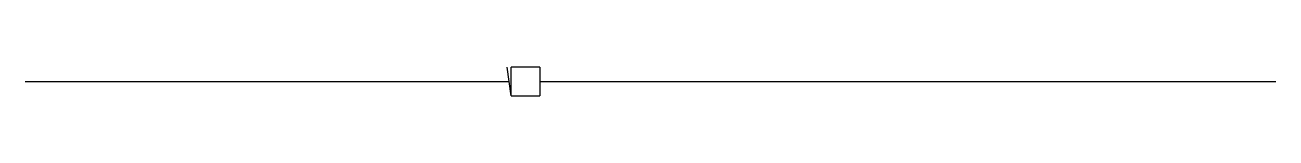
# Model space of a CAD drawing. Units: millimetres at full size, sheet at 1:100. Extents: x -15551 to 15061, y -3840 to -3140.
import ezdxf

# ---------------------------------------------------------------- set-up
doc = ezdxf.new("R2010")
doc.units = ezdxf.units.MM
doc.header["$LTSCALE"] = 100
doc.layers.add('0-0', color=7, linetype='Continuous')

msp = doc.modelspace()

# ---------------------------------------------------------------- linework, layer by layer
at = {"layer": '0-0'}
for p, q in [((-3656.1, -3839.8), (-3756.1, -3139.8)), ((-3656.1, -3839.8), (-3656.1, -3139.8)), ((-2956.1, -3139.8), (-3656.1, -3139.8)), ((-2956.1, -3139.8), (-2956.1, -3839.8)), ((-15551, -3489.8), (-3706.1, -3489.8)), ((-2956.1, -3489.8), (15061.2, -3489.8)), ((-3656.1, -3839.8), (-2956.1, -3839.8))]:
    msp.add_line(p, q, dxfattribs=at)

doc.saveas('drawing.dxf')
